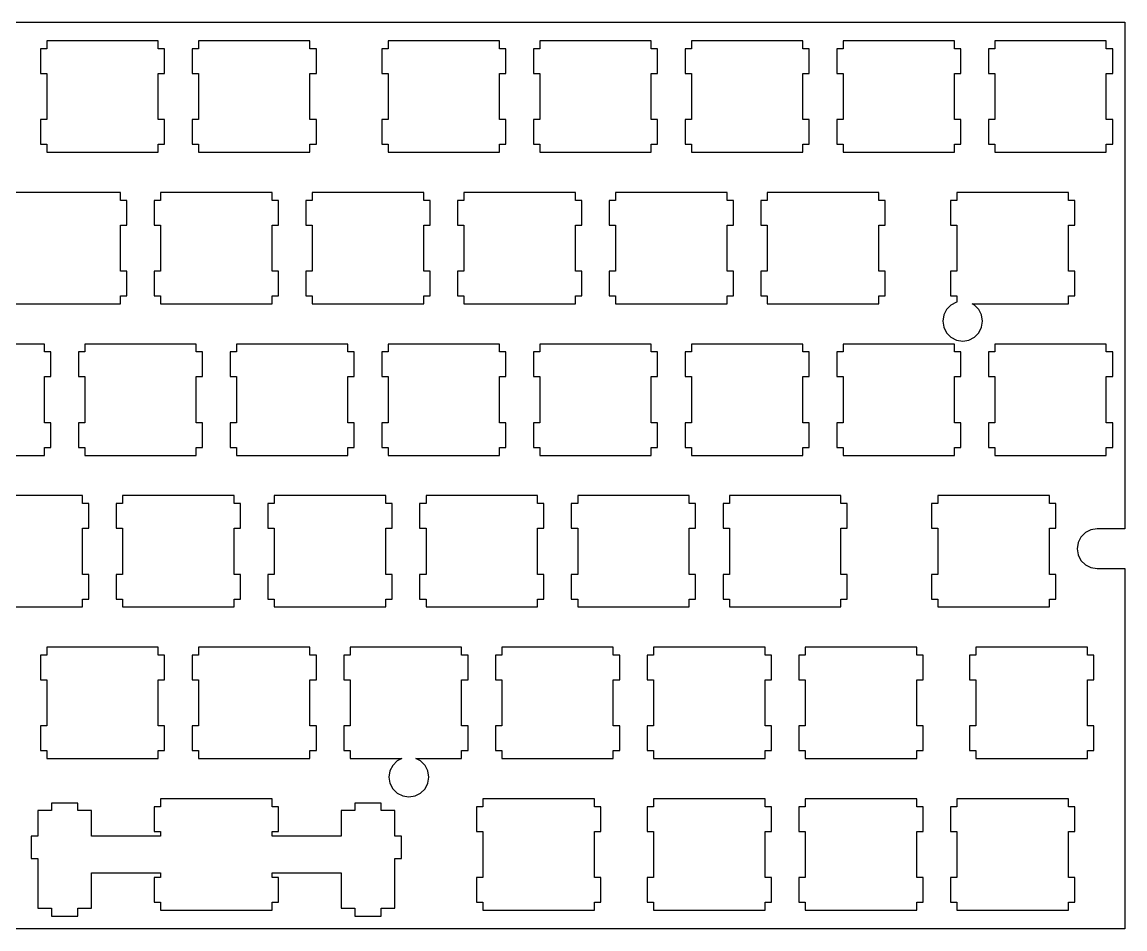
# Model space of a CAD drawing. Extents: x 0 to 276, y 0 to 114.
# Drawn here: x 137.4 to 275.9, y 0.1 to 114.1 of the extents above; entities that cross this region are included whole.
import ezdxf

# ---------------------------------------------------------------- set-up
doc = ezdxf.new("R2010")
doc.units = 0
doc.layers.get('0').update_dxf_attribs({"linetype": 'CONTINUOUS'})

msp = doc.modelspace()

# ---------------------------------------------------------------- linework, layer by layer
at = {"color": 0}
for p, q in [((0.09508, 114.056), (275.945, 114.056)), ((275.945, 114.056), (275.945, 50.3671)), ((140.545, 111.694), (140.545, 110.694)), ((154.544, 111.694), (140.545, 111.694)), ((154.544, 110.694), (154.544, 111.694)), ((159.595, 111.694), (159.595, 110.694)), ((173.596, 111.694), (159.595, 111.694)), ((173.596, 110.694), (173.596, 111.694)), ((183.407, 111.694), (183.407, 110.694)), ((197.407, 111.694), (183.407, 111.694)), ((197.407, 110.694), (197.407, 111.694)), ((202.456, 111.694), (202.456, 110.694)), ((216.457, 111.694), (202.456, 111.694)), ((216.457, 110.694), (216.457, 111.694)), ((221.507, 111.694), (221.507, 110.694)), ((235.507, 111.694), (221.507, 111.694)), ((235.507, 110.694), (235.507, 111.694)), ((240.556, 111.694), (240.556, 110.694)), ((254.557, 111.694), (240.556, 111.694)), ((254.557, 110.694), (254.557, 111.694)), ((259.606, 111.694), (259.606, 110.694)), ((273.607, 111.694), (259.606, 111.694)), ((273.607, 110.694), (273.607, 111.694)), ((140.545, 110.694), (139.746, 110.694)), ((139.746, 110.694), (139.746, 107.594)), ((155.345, 110.694), (154.544, 110.694)), ((155.345, 107.594), (155.345, 110.694)), ((159.595, 110.694), (158.794, 110.694)), ((158.794, 110.694), (158.794, 107.594)), ((174.395, 110.694), (173.596, 110.694)), ((174.395, 107.594), (174.395, 110.694)), ((183.407, 110.694), (182.607, 110.694)), ((182.607, 110.694), (182.607, 107.594)), ((198.206, 110.694), (197.407, 110.694)), ((198.206, 107.594), (198.206, 110.694)), ((202.456, 110.694), (201.657, 110.694)), ((201.657, 110.694), (201.657, 107.594)), ((217.257, 110.694), (216.457, 110.694)), ((217.257, 107.594), (217.257, 110.694)), ((221.507, 110.694), (220.707, 110.694)), ((220.707, 110.694), (220.707, 107.594)), ((236.306, 110.694), (235.507, 110.694)), ((236.306, 107.594), (236.306, 110.694)), ((240.556, 110.694), (239.757, 110.694)), ((239.757, 110.694), (239.757, 107.594)), ((255.356, 110.694), (254.557, 110.694)), ((255.356, 107.594), (255.356, 110.694)), ((259.606, 110.694), (258.807, 110.694)), ((258.807, 110.694), (258.807, 107.594)), ((274.406, 110.694), (273.607, 110.694)), ((274.406, 107.594), (274.406, 110.694)), ((139.746, 107.594), (140.545, 107.594)), ((140.545, 107.594), (140.545, 101.794)), ((154.544, 101.794), (154.544, 107.594)), ((154.544, 107.594), (155.345, 107.594)), ((158.794, 107.594), (159.595, 107.594)), ((159.595, 107.594), (159.595, 101.794)), ((173.596, 101.794), (173.596, 107.594)), ((173.596, 107.594), (174.395, 107.594)), ((182.607, 107.594), (183.407, 107.594)), ((183.407, 107.594), (183.407, 101.794)), ((197.407, 101.794), (197.407, 107.594)), ((197.407, 107.594), (198.206, 107.594)), ((201.657, 107.594), (202.456, 107.594)), ((202.456, 107.594), (202.456, 101.794)), ((216.457, 101.794), (216.457, 107.594)), ((216.457, 107.594), (217.257, 107.594)), ((220.707, 107.594), (221.507, 107.594)), ((221.507, 107.594), (221.507, 101.794)), ((235.507, 101.794), (235.507, 107.594)), ((235.507, 107.594), (236.306, 107.594)), ((239.757, 107.594), (240.556, 107.594)), ((240.556, 107.594), (240.556, 101.794)), ((254.557, 101.794), (254.557, 107.594)), ((254.557, 107.594), (255.356, 107.594)), ((258.807, 107.594), (259.606, 107.594)), ((259.606, 107.594), (259.606, 101.794)), ((273.607, 101.794), (273.607, 107.594)), ((273.607, 107.594), (274.406, 107.594)), ((140.545, 101.794), (139.746, 101.794)), ((139.746, 101.794), (139.746, 98.6938)), ((155.345, 101.794), (154.544, 101.794)), ((155.345, 98.6938), (155.345, 101.794)), ((159.595, 101.794), (158.794, 101.794)), ((158.794, 101.794), (158.794, 98.6938)), ((174.395, 101.794), (173.596, 101.794)), ((174.395, 98.6938), (174.395, 101.794)), ((183.407, 101.794), (182.607, 101.794)), ((182.607, 101.794), (182.607, 98.6938)), ((198.206, 101.794), (197.407, 101.794)), ((198.206, 98.6938), (198.206, 101.794)), ((202.456, 101.794), (201.657, 101.794)), ((201.657, 101.794), (201.657, 98.6938)), ((217.257, 101.794), (216.457, 101.794)), ((217.257, 98.6938), (217.257, 101.794)), ((221.507, 101.794), (220.707, 101.794)), ((220.707, 101.794), (220.707, 98.6938)), ((236.306, 101.794), (235.507, 101.794)), ((236.306, 98.6938), (236.306, 101.794)), ((240.556, 101.794), (239.757, 101.794)), ((239.757, 101.794), (239.757, 98.6938)), ((255.356, 101.794), (254.557, 101.794)), ((255.356, 98.6938), (255.356, 101.794)), ((259.606, 101.794), (258.807, 101.794)), ((258.807, 101.794), (258.807, 98.6938)), ((274.406, 101.794), (273.607, 101.794)), ((274.406, 98.6938), (274.406, 101.794)), ((139.746, 98.6938), (140.545, 98.6938)), ((140.545, 98.6938), (140.545, 97.6947)), ((154.544, 97.6947), (154.544, 98.6938)), ((154.544, 98.6938), (155.345, 98.6938)), ((158.794, 98.6938), (159.595, 98.6938)), ((159.595, 98.6938), (159.595, 97.6947)), ((173.596, 97.6947), (173.596, 98.6938)), ((173.596, 98.6938), (174.395, 98.6938)), ((182.607, 98.6938), (183.407, 98.6938)), ((183.407, 98.6938), (183.407, 97.6947)), ((197.407, 97.6947), (197.407, 98.6938)), ((197.407, 98.6938), (198.206, 98.6938)), ((201.657, 98.6938), (202.456, 98.6938)), ((202.456, 98.6938), (202.456, 97.6947)), ((216.457, 97.6947), (216.457, 98.6938)), ((216.457, 98.6938), (217.257, 98.6938)), ((220.707, 98.6938), (221.507, 98.6938)), ((221.507, 98.6938), (221.507, 97.6947)), ((235.507, 97.6947), (235.507, 98.6938)), ((235.507, 98.6938), (236.306, 98.6938)), ((239.757, 98.6938), (240.556, 98.6938)), ((240.556, 98.6938), (240.556, 97.6947)), ((254.557, 97.6947), (254.557, 98.6938)), ((254.557, 98.6938), (255.356, 98.6938)), ((258.807, 98.6938), (259.606, 98.6938)), ((259.606, 98.6938), (259.606, 97.6947)), ((273.607, 97.6947), (273.607, 98.6938)), ((273.607, 98.6938), (274.406, 98.6938)), ((140.545, 97.6947), (154.544, 97.6947)), ((159.595, 97.6947), (173.596, 97.6947)), ((183.407, 97.6947), (197.407, 97.6947)), ((202.456, 97.6947), (216.457, 97.6947)), ((221.507, 97.6947), (235.507, 97.6947)), ((240.556, 97.6947), (254.557, 97.6947)), ((259.606, 97.6947), (273.607, 97.6947)), ((149.782, 92.644), (135.782, 92.644)), ((149.782, 91.6436), (149.782, 92.644)), ((150.581, 91.6436), (149.782, 91.6436)), ((150.581, 88.5444), (150.581, 91.6436)), ((154.831, 91.6436), (154.032, 91.6436)), ((154.032, 91.6436), (154.032, 88.5444)), ((154.831, 92.644), (154.831, 91.6436)), ((168.832, 92.644), (154.831, 92.644)), ((168.832, 91.6436), (168.832, 92.644)), ((169.632, 91.6436), (168.832, 91.6436)), ((169.632, 88.5444), (169.632, 91.6436)), ((173.882, 91.6436), (173.082, 91.6436)), ((173.082, 91.6436), (173.082, 88.5444)), ((173.882, 92.644), (173.882, 91.6436)), ((187.882, 92.644), (173.882, 92.644)), ((187.882, 91.6436), (187.882, 92.644)), ((188.681, 91.6436), (187.882, 91.6436)), ((188.681, 88.5444), (188.681, 91.6436)), ((192.931, 91.6436), (192.132, 91.6436)), ((192.132, 91.6436), (192.132, 88.5444)), ((192.931, 92.644), (192.931, 91.6436)), ((206.932, 92.644), (192.931, 92.644)), ((206.932, 91.6436), (206.932, 92.644)), ((207.732, 91.6436), (206.932, 91.6436)), ((207.732, 88.5444), (207.732, 91.6436)), ((211.982, 91.6436), (211.182, 91.6436)), ((211.182, 91.6436), (211.182, 88.5444)), ((211.982, 92.644), (211.982, 91.6436)), ((225.982, 92.644), (211.982, 92.644)), ((225.982, 91.6436), (225.982, 92.644)), ((226.782, 91.6436), (225.982, 91.6436)), ((226.782, 88.5444), (226.782, 91.6436)), ((231.032, 91.6436), (230.232, 91.6436)), ((230.232, 91.6436), (230.232, 88.5444)), ((231.032, 92.644), (231.032, 91.6436)), ((245.032, 92.644), (231.032, 92.644)), ((245.032, 91.6436), (245.032, 92.644)), ((245.831, 91.6436), (245.032, 91.6436)), ((245.831, 88.5444), (245.831, 91.6436)), ((254.845, 91.6436), (254.044, 91.6436)), ((254.044, 91.6436), (254.044, 88.5444)), ((254.845, 92.644), (254.845, 91.6436)), ((268.844, 92.644), (254.845, 92.644)), ((268.844, 91.6436), (268.844, 92.644)), ((269.645, 91.6436), (268.844, 91.6436)), ((269.645, 88.5444), (269.645, 91.6436)), ((149.782, 82.7444), (149.782, 88.5444)), ((149.782, 88.5444), (150.581, 88.5444)), ((154.032, 88.5444), (154.831, 88.5444)), ((154.831, 88.5444), (154.831, 82.7444)), ((168.832, 82.7444), (168.832, 88.5444)), ((168.832, 88.5444), (169.632, 88.5444)), ((173.082, 88.5444), (173.882, 88.5444)), ((173.882, 88.5444), (173.882, 82.7444)), ((187.882, 82.7444), (187.882, 88.5444)), ((187.882, 88.5444), (188.681, 88.5444)), ((192.132, 88.5444), (192.931, 88.5444)), ((192.931, 88.5444), (192.931, 82.7444)), ((206.932, 82.7444), (206.932, 88.5444)), ((206.932, 88.5444), (207.732, 88.5444)), ((211.182, 88.5444), (211.982, 88.5444)), ((211.982, 88.5444), (211.982, 82.7444)), ((225.982, 82.7444), (225.982, 88.5444)), ((225.982, 88.5444), (226.782, 88.5444)), ((230.232, 88.5444), (231.032, 88.5444)), ((231.032, 88.5444), (231.032, 82.7444)), ((245.032, 82.7444), (245.032, 88.5444)), ((245.032, 88.5444), (245.831, 88.5444)), ((254.044, 88.5444), (254.845, 88.5444)), ((254.845, 88.5444), (254.845, 82.7444)), ((268.844, 82.7444), (268.844, 88.5444)), ((268.844, 88.5444), (269.645, 88.5444)), ((150.581, 82.7444), (149.782, 82.7444)), ((150.581, 79.6438), (150.581, 82.7444)), ((154.831, 82.7444), (154.032, 82.7444)), ((154.032, 82.7444), (154.032, 79.6438)), ((169.632, 82.7444), (168.832, 82.7444)), ((169.632, 79.6438), (169.632, 82.7444)), ((173.882, 82.7444), (173.082, 82.7444)), ((173.082, 82.7444), (173.082, 79.6438)), ((188.681, 82.7444), (187.882, 82.7444)), ((188.681, 79.6438), (188.681, 82.7444)), ((192.931, 82.7444), (192.132, 82.7444)), ((192.132, 82.7444), (192.132, 79.6438)), ((207.732, 82.7444), (206.932, 82.7444)), ((207.732, 79.6438), (207.732, 82.7444)), ((211.982, 82.7444), (211.182, 82.7444)), ((211.182, 82.7444), (211.182, 79.6438)), ((226.782, 82.7444), (225.982, 82.7444)), ((226.782, 79.6438), (226.782, 82.7444)), ((231.032, 82.7444), (230.232, 82.7444)), ((230.232, 82.7444), (230.232, 79.6438)), ((245.831, 82.7444), (245.032, 82.7444)), ((245.831, 79.6438), (245.831, 82.7444)), ((254.845, 82.7444), (254.044, 82.7444)), ((254.044, 82.7444), (254.044, 79.6438)), ((269.645, 82.7444), (268.844, 82.7444)), ((269.645, 79.6438), (269.645, 82.7444)), ((149.782, 78.6447), (149.782, 79.6438)), ((149.782, 79.6438), (150.581, 79.6438)), ((154.032, 79.6438), (154.831, 79.6438)), ((154.831, 79.6438), (154.831, 78.6447)), ((168.832, 78.6447), (168.832, 79.6438)), ((168.832, 79.6438), (169.632, 79.6438)), ((173.082, 79.6438), (173.882, 79.6438)), ((173.882, 79.6438), (173.882, 78.6447)), ((187.882, 78.6447), (187.882, 79.6438)), ((187.882, 79.6438), (188.681, 79.6438)), ((192.132, 79.6438), (192.931, 79.6438)), ((192.931, 79.6438), (192.931, 78.6447)), ((206.932, 78.6447), (206.932, 79.6438)), ((206.932, 79.6438), (207.732, 79.6438)), ((211.182, 79.6438), (211.982, 79.6438)), ((211.982, 79.6438), (211.982, 78.6447)), ((225.982, 78.6447), (225.982, 79.6438)), ((225.982, 79.6438), (226.782, 79.6438)), ((230.232, 79.6438), (231.032, 79.6438)), ((231.032, 79.6438), (231.032, 78.6447)), ((245.032, 78.6447), (245.032, 79.6438)), ((245.032, 79.6438), (245.831, 79.6438)), ((254.044, 79.6438), (254.845, 79.6438)), ((254.845, 79.6438), (254.845, 78.8539)), ((268.844, 78.6447), (268.844, 79.6438)), ((268.844, 79.6438), (269.645, 79.6438)), ((135.782, 78.6447), (149.782, 78.6447)), ((154.831, 78.6447), (168.832, 78.6447)), ((173.882, 78.6447), (187.882, 78.6447)), ((192.931, 78.6447), (206.932, 78.6447)), ((211.982, 78.6447), (225.982, 78.6447)), ((231.032, 78.6447), (245.032, 78.6447)), ((253.547, 77.9378), (253.19, 77.2418)), ((254.099, 78.4916), (253.547, 77.9378)), ((254.797, 78.8458), (254.099, 78.4916)), ((254.845, 78.8539), (254.797, 78.8458)), ((257.038, 78.4916), (256.738, 78.6447)), ((256.738, 78.6447), (268.844, 78.6447)), ((257.593, 77.9378), (257.038, 78.4916)), ((257.947, 77.2418), (257.593, 77.9378)), ((253.19, 77.2418), (253.07, 76.4674)), ((253.07, 76.4674), (253.19, 75.6955)), ((258.069, 76.4674), (257.947, 77.2418)), ((257.947, 75.6955), (258.069, 76.4674)), ((253.19, 75.6955), (253.547, 74.9984)), ((253.547, 74.9984), (254.099, 74.4456)), ((257.038, 74.4456), (257.593, 74.9984)), ((257.593, 74.9984), (257.947, 75.6955)), ((140.257, 73.5926), (126.257, 73.5926)), ((140.257, 72.5936), (140.257, 73.5926)), ((145.306, 73.5926), (145.306, 72.5936)), ((159.307, 73.5926), (145.306, 73.5926)), ((159.307, 72.5936), (159.307, 73.5926)), ((164.357, 73.5926), (164.357, 72.5936)), ((178.357, 73.5926), (164.357, 73.5926)), ((178.357, 72.5936), (178.357, 73.5926)), ((183.407, 73.5926), (183.407, 72.5936)), ((197.407, 73.5926), (183.407, 73.5926)), ((197.407, 72.5936), (197.407, 73.5926)), ((202.456, 73.5926), (202.456, 72.5936)), ((216.457, 73.5926), (202.456, 73.5926)), ((216.457, 72.5936), (216.457, 73.5926)), ((221.507, 73.5926), (221.507, 72.5936)), ((235.507, 73.5926), (221.507, 73.5926)), ((235.507, 72.5936), (235.507, 73.5926)), ((240.556, 73.5926), (240.556, 72.5936)), ((254.557, 73.5926), (240.556, 73.5926)), ((254.099, 74.4456), (254.797, 74.0904)), ((254.557, 72.5936), (254.557, 73.5926)), ((254.797, 74.0904), (255.57, 73.9676)), ((255.57, 73.9676), (256.343, 74.0904)), ((256.343, 74.0904), (257.038, 74.4456)), ((259.606, 73.5926), (259.606, 72.5936)), ((273.607, 73.5926), (259.606, 73.5926)), ((273.607, 72.5936), (273.607, 73.5926)), ((141.056, 72.5936), (140.257, 72.5936)), ((141.056, 69.4944), (141.056, 72.5936)), ((145.306, 72.5936), (144.507, 72.5936)), ((144.507, 72.5936), (144.507, 69.4944)), ((160.107, 72.5936), (159.307, 72.5936)), ((160.107, 69.4944), (160.107, 72.5936)), ((164.357, 72.5936), (163.557, 72.5936)), ((163.557, 72.5936), (163.557, 69.4944)), ((179.157, 72.5936), (178.357, 72.5936)), ((179.157, 69.4944), (179.157, 72.5936)), ((183.407, 72.5936), (182.607, 72.5936)), ((182.607, 72.5936), (182.607, 69.4944)), ((198.206, 72.5936), (197.407, 72.5936)), ((198.206, 69.4944), (198.206, 72.5936)), ((202.456, 72.5936), (201.657, 72.5936)), ((201.657, 72.5936), (201.657, 69.4944)), ((217.257, 72.5936), (216.457, 72.5936)), ((217.257, 69.4944), (217.257, 72.5936)), ((221.507, 72.5936), (220.707, 72.5936)), ((220.707, 72.5936), (220.707, 69.4944)), ((236.306, 72.5936), (235.507, 72.5936)), ((236.306, 69.4944), (236.306, 72.5936)), ((240.556, 72.5936), (239.757, 72.5936)), ((239.757, 72.5936), (239.757, 69.4944)), ((255.356, 72.5936), (254.557, 72.5936)), ((255.356, 69.4944), (255.356, 72.5936)), ((259.606, 72.5936), (258.807, 72.5936)), ((258.807, 72.5936), (258.807, 69.4944)), ((274.406, 72.5936), (273.607, 72.5936)), ((274.406, 69.4944), (274.406, 72.5936)), ((140.257, 63.693), (140.257, 69.4944)), ((140.257, 69.4944), (141.056, 69.4944)), ((144.507, 69.4944), (145.306, 69.4944)), ((145.306, 69.4944), (145.306, 63.693)), ((159.307, 63.693), (159.307, 69.4944)), ((159.307, 69.4944), (160.107, 69.4944)), ((163.557, 69.4944), (164.357, 69.4944)), ((164.357, 69.4944), (164.357, 63.693)), ((178.357, 63.693), (178.357, 69.4944)), ((178.357, 69.4944), (179.157, 69.4944)), ((182.607, 69.4944), (183.407, 69.4944)), ((183.407, 69.4944), (183.407, 63.693)), ((197.407, 63.693), (197.407, 69.4944)), ((197.407, 69.4944), (198.206, 69.4944)), ((201.657, 69.4944), (202.456, 69.4944)), ((202.456, 69.4944), (202.456, 63.693)), ((216.457, 63.693), (216.457, 69.4944)), ((216.457, 69.4944), (217.257, 69.4944)), ((220.707, 69.4944), (221.507, 69.4944)), ((221.507, 69.4944), (221.507, 63.693)), ((235.507, 63.693), (235.507, 69.4944)), ((235.507, 69.4944), (236.306, 69.4944)), ((239.757, 69.4944), (240.556, 69.4944)), ((240.556, 69.4944), (240.556, 63.693)), ((254.557, 63.693), (254.557, 69.4944)), ((254.557, 69.4944), (255.356, 69.4944)), ((258.807, 69.4944), (259.606, 69.4944)), ((259.606, 69.4944), (259.606, 63.693)), ((273.607, 63.693), (273.607, 69.4944)), ((273.607, 69.4944), (274.406, 69.4944)), ((141.056, 63.693), (140.257, 63.693)), ((141.056, 60.5938), (141.056, 63.693)), ((145.306, 63.693), (144.507, 63.693)), ((144.507, 63.693), (144.507, 60.5938)), ((160.107, 63.693), (159.307, 63.693)), ((160.107, 60.5938), (160.107, 63.693)), ((164.357, 63.693), (163.557, 63.693)), ((163.557, 63.693), (163.557, 60.5938)), ((179.157, 63.693), (178.357, 63.693)), ((179.157, 60.5938), (179.157, 63.693)), ((183.407, 63.693), (182.607, 63.693)), ((182.607, 63.693), (182.607, 60.5938)), ((198.206, 63.693), (197.407, 63.693)), ((198.206, 60.5938), (198.206, 63.693)), ((202.456, 63.693), (201.657, 63.693)), ((201.657, 63.693), (201.657, 60.5938)), ((217.257, 63.693), (216.457, 63.693)), ((217.257, 60.5938), (217.257, 63.693)), ((221.507, 63.693), (220.707, 63.693)), ((220.707, 63.693), (220.707, 60.5938)), ((236.306, 63.693), (235.507, 63.693)), ((236.306, 60.5938), (236.306, 63.693)), ((240.556, 63.693), (239.757, 63.693)), ((239.757, 63.693), (239.757, 60.5938)), ((255.356, 63.693), (254.557, 63.693)), ((255.356, 60.5938), (255.356, 63.693)), ((259.606, 63.693), (258.807, 63.693)), ((258.807, 63.693), (258.807, 60.5938)), ((274.406, 63.693), (273.607, 63.693)), ((274.406, 60.5938), (274.406, 63.693)), ((126.257, 59.5933), (140.257, 59.5933)), ((140.257, 59.5933), (140.257, 60.5938)), ((140.257, 60.5938), (141.056, 60.5938)), ((144.507, 60.5938), (145.306, 60.5938)), ((145.306, 60.5938), (145.306, 59.5933)), ((145.306, 59.5933), (159.307, 59.5933)), ((159.307, 59.5933), (159.307, 60.5938)), ((159.307, 60.5938), (160.107, 60.5938)), ((163.557, 60.5938), (164.357, 60.5938)), ((164.357, 60.5938), (164.357, 59.5933)), ((164.357, 59.5933), (178.357, 59.5933)), ((178.357, 59.5933), (178.357, 60.5938)), ((178.357, 60.5938), (179.157, 60.5938)), ((182.607, 60.5938), (183.407, 60.5938)), ((183.407, 60.5938), (183.407, 59.5933)), ((183.407, 59.5933), (197.407, 59.5933)), ((197.407, 59.5933), (197.407, 60.5938)), ((197.407, 60.5938), (198.206, 60.5938)), ((201.657, 60.5938), (202.456, 60.5938)), ((202.456, 60.5938), (202.456, 59.5933)), ((202.456, 59.5933), (216.457, 59.5933)), ((216.457, 59.5933), (216.457, 60.5938)), ((216.457, 60.5938), (217.257, 60.5938)), ((220.707, 60.5938), (221.507, 60.5938)), ((221.507, 60.5938), (221.507, 59.5933)), ((221.507, 59.5933), (235.507, 59.5933)), ((235.507, 59.5933), (235.507, 60.5938)), ((235.507, 60.5938), (236.306, 60.5938)), ((239.757, 60.5938), (240.556, 60.5938)), ((240.556, 60.5938), (240.556, 59.5933)), ((240.556, 59.5933), (254.557, 59.5933)), ((254.557, 59.5933), (254.557, 60.5938)), ((254.557, 60.5938), (255.356, 60.5938)), ((258.807, 60.5938), (259.606, 60.5938)), ((259.606, 60.5938), (259.606, 59.5933)), ((259.606, 59.5933), (273.607, 59.5933)), ((273.607, 59.5933), (273.607, 60.5938)), ((273.607, 60.5938), (274.406, 60.5938)), ((145.019, 54.544), (131.02, 54.544)), ((145.019, 53.5436), (145.019, 54.544)), ((150.07, 54.544), (150.07, 53.5436)), ((164.069, 54.544), (150.07, 54.544)), ((164.069, 53.5436), (164.069, 54.544)), ((169.12, 54.544), (169.12, 53.5436)), ((183.121, 54.544), (169.12, 54.544)), ((183.121, 53.5436), (183.121, 54.544)), ((188.17, 54.544), (188.17, 53.5436)), ((202.169, 54.544), (188.17, 54.544)), ((202.169, 53.5436), (202.169, 54.544)), ((207.22, 54.544), (207.22, 53.5436)), ((221.221, 54.544), (207.22, 54.544)), ((221.221, 53.5436), (221.221, 54.544)), ((226.27, 54.544), (226.27, 53.5436)), ((240.271, 54.544), (226.27, 54.544)), ((240.271, 53.5436), (240.271, 54.544)), ((252.462, 54.544), (252.462, 53.5436)), ((266.462, 54.544), (252.462, 54.544)), ((266.462, 53.5436), (266.462, 54.544)), ((145.82, 53.5436), (145.019, 53.5436)), ((145.82, 50.4444), (145.82, 53.5436)), ((150.07, 53.5436), (149.269, 53.5436)), ((149.269, 53.5436), (149.269, 50.4444)), ((164.87, 53.5436), (164.069, 53.5436)), ((164.87, 50.4444), (164.87, 53.5436)), ((169.12, 53.5436), (168.319, 53.5436)), ((168.319, 53.5436), (168.319, 50.4444)), ((183.92, 53.5436), (183.121, 53.5436)), ((183.92, 50.4444), (183.92, 53.5436)), ((188.17, 53.5436), (187.371, 53.5436)), ((187.371, 53.5436), (187.371, 50.4444)), ((202.97, 53.5436), (202.169, 53.5436)), ((202.97, 50.4444), (202.97, 53.5436)), ((207.22, 53.5436), (206.419, 53.5436)), ((206.419, 53.5436), (206.419, 50.4444)), ((222.02, 53.5436), (221.221, 53.5436)), ((222.02, 50.4444), (222.02, 53.5436)), ((226.27, 53.5436), (225.471, 53.5436)), ((225.471, 53.5436), (225.471, 50.4444)), ((241.07, 53.5436), (240.271, 53.5436)), ((241.07, 50.4444), (241.07, 53.5436)), ((252.462, 53.5436), (251.661, 53.5436)), ((251.661, 53.5436), (251.661, 50.4444)), ((267.262, 53.5436), (266.462, 53.5436)), ((267.262, 50.4444), (267.262, 53.5436)), ((145.019, 44.643), (145.019, 50.4444)), ((145.019, 50.4444), (145.82, 50.4444)), ((149.269, 50.4444), (150.07, 50.4444)), ((150.07, 50.4444), (150.07, 44.643)), ((164.069, 44.643), (164.069, 50.4444)), ((164.069, 50.4444), (164.87, 50.4444)), ((168.319, 50.4444), (169.12, 50.4444)), ((169.12, 50.4444), (169.12, 44.643)), ((183.121, 44.643), (183.121, 50.4444)), ((183.121, 50.4444), (183.92, 50.4444)), ((187.371, 50.4444), (188.17, 50.4444)), ((188.17, 50.4444), (188.17, 44.643)), ((202.169, 44.643), (202.169, 50.4444)), ((202.169, 50.4444), (202.97, 50.4444)), ((206.419, 50.4444), (207.22, 50.4444)), ((207.22, 50.4444), (207.22, 44.643)), ((221.221, 44.643), (221.221, 50.4444)), ((221.221, 50.4444), (222.02, 50.4444)), ((225.471, 50.4444), (226.27, 50.4444)), ((226.27, 50.4444), (226.27, 44.643)), ((240.271, 44.643), (240.271, 50.4444)), ((240.271, 50.4444), (241.07, 50.4444)), ((251.661, 50.4444), (252.462, 50.4444)), ((252.462, 50.4444), (252.462, 44.643)), ((266.462, 44.643), (266.462, 50.4444)), ((266.462, 50.4444), (267.262, 50.4444)), ((270.975, 49.8905), (270.422, 49.3367)), ((271.671, 50.2447), (270.975, 49.8905)), ((272.444, 50.3686), (271.671, 50.2447)), ((275.945, 50.3671), (272.444, 50.3686)), ((270.068, 48.6406), (269.945, 47.8688)), ((270.422, 49.3367), (270.068, 48.6406)), ((269.945, 47.8688), (270.068, 47.0958)), ((270.068, 47.0958), (270.422, 46.3984)), ((270.422, 46.3984), (270.975, 45.8459)), ((270.975, 45.8459), (271.671, 45.4918)), ((145.82, 44.643), (145.019, 44.643)), ((145.82, 41.5438), (145.82, 44.643)), ((150.07, 44.643), (149.269, 44.643)), ((149.269, 44.643), (149.269, 41.5438)), ((164.87, 44.643), (164.069, 44.643)), ((164.87, 41.5438), (164.87, 44.643)), ((169.12, 44.643), (168.319, 44.643)), ((168.319, 44.643), (168.319, 41.5438)), ((183.92, 44.643), (183.121, 44.643)), ((183.92, 41.5438), (183.92, 44.643)), ((188.17, 44.643), (187.371, 44.643)), ((187.371, 44.643), (187.371, 41.5438)), ((202.97, 44.643), (202.169, 44.643)), ((202.97, 41.5438), (202.97, 44.643)), ((207.22, 44.643), (206.419, 44.643)), ((206.419, 44.643), (206.419, 41.5438)), ((222.02, 44.643), (221.221, 44.643)), ((222.02, 41.5438), (222.02, 44.643)), ((226.27, 44.643), (225.471, 44.643)), ((225.471, 44.643), (225.471, 41.5438)), ((241.07, 44.643), (240.271, 44.643)), ((241.07, 41.5438), (241.07, 44.643)), ((252.462, 44.643), (251.661, 44.643)), ((251.661, 44.643), (251.661, 41.5438)), ((267.262, 44.643), (266.462, 44.643)), ((267.262, 41.5438), (267.262, 44.643)), ((271.671, 45.4918), (272.444, 45.3679)), ((272.444, 45.3679), (275.945, 45.3679)), ((275.945, 45.3679), (275.945, 0.07993)), ((131.02, 40.5448), (145.019, 40.5448)), ((145.019, 40.5448), (145.019, 41.5438)), ((145.019, 41.5438), (145.82, 41.5438)), ((149.269, 41.5438), (150.07, 41.5438)), ((150.07, 41.5438), (150.07, 40.5448)), ((150.07, 40.5448), (164.069, 40.5448)), ((164.069, 40.5448), (164.069, 41.5438)), ((164.069, 41.5438), (164.87, 41.5438)), ((168.319, 41.5438), (169.12, 41.5438)), ((169.12, 41.5438), (169.12, 40.5448)), ((169.12, 40.5448), (183.121, 40.5448)), ((183.121, 40.5448), (183.121, 41.5438)), ((183.121, 41.5438), (183.92, 41.5438)), ((187.371, 41.5438), (188.17, 41.5438)), ((188.17, 41.5438), (188.17, 40.5448)), ((188.17, 40.5448), (202.169, 40.5448)), ((202.169, 40.5448), (202.169, 41.5438)), ((202.169, 41.5438), (202.97, 41.5438)), ((206.419, 41.5438), (207.22, 41.5438)), ((207.22, 41.5438), (207.22, 40.5448)), ((207.22, 40.5448), (221.221, 40.5448)), ((221.221, 40.5448), (221.221, 41.5438)), ((221.221, 41.5438), (222.02, 41.5438)), ((225.471, 41.5438), (226.27, 41.5438)), ((226.27, 41.5438), (226.27, 40.5448)), ((226.27, 40.5448), (240.271, 40.5448)), ((240.271, 40.5448), (240.271, 41.5438)), ((240.271, 41.5438), (241.07, 41.5438)), ((251.661, 41.5438), (252.462, 41.5438)), ((252.462, 41.5438), (252.462, 40.5448)), ((252.462, 40.5448), (266.462, 40.5448)), ((266.462, 40.5448), (266.462, 41.5438)), ((266.462, 41.5438), (267.262, 41.5438)), ((140.545, 35.494), (140.545, 34.4937)), ((154.544, 35.494), (140.545, 35.494)), ((154.544, 34.4937), (154.544, 35.494)), ((159.595, 35.494), (159.595, 34.4937)), ((173.596, 35.494), (159.595, 35.494)), ((173.596, 34.4937), (173.596, 35.494)), ((178.645, 35.494), (178.645, 34.4937)), ((192.646, 35.494), (178.645, 35.494)), ((192.646, 34.4937), (192.646, 35.494)), ((197.695, 35.494), (197.695, 34.4937)), ((211.694, 35.494), (197.695, 35.494)), ((211.694, 34.4937), (211.694, 35.494)), ((216.745, 35.494), (216.745, 34.4937)), ((230.746, 35.494), (216.745, 35.494)), ((230.746, 34.4937), (230.746, 35.494)), ((235.795, 35.494), (235.795, 34.4937)), ((249.794, 35.494), (235.795, 35.494)), ((249.794, 34.4937), (249.794, 35.494)), ((257.225, 35.494), (257.225, 34.4937)), ((271.225, 35.494), (257.225, 35.494)), ((271.225, 34.4937), (271.225, 35.494)), ((140.545, 34.4937), (139.746, 34.4937)), ((139.746, 34.4937), (139.746, 31.3931)), ((155.345, 34.4937), (154.544, 34.4937)), ((155.345, 31.3931), (155.345, 34.4937)), ((159.595, 34.4937), (158.794, 34.4937)), ((158.794, 34.4937), (158.794, 31.3931)), ((174.395, 34.4937), (173.596, 34.4937)), ((174.395, 31.3931), (174.395, 34.4937)), ((178.645, 34.4937), (177.846, 34.4937)), ((177.846, 34.4937), (177.846, 31.3931)), ((193.445, 34.4937), (192.646, 34.4937)), ((193.445, 31.3931), (193.445, 34.4937)), ((197.695, 34.4937), (196.896, 34.4937)), ((196.896, 34.4937), (196.896, 31.3931)), ((212.495, 34.4937), (211.694, 34.4937)), ((212.495, 31.3931), (212.495, 34.4937)), ((216.745, 34.4937), (215.944, 34.4937)), ((215.944, 34.4937), (215.944, 31.3931)), ((231.545, 34.4937), (230.746, 34.4937)), ((231.545, 31.3931), (231.545, 34.4937)), ((235.795, 34.4937), (234.996, 34.4937)), ((234.996, 34.4937), (234.996, 31.3931)), ((250.595, 34.4937), (249.794, 34.4937)), ((250.595, 31.3931), (250.595, 34.4937)), ((257.225, 34.4937), (256.425, 34.4937)), ((256.425, 34.4937), (256.425, 31.3931)), ((272.025, 34.4937), (271.225, 34.4937)), ((272.025, 31.3931), (272.025, 34.4937)), ((139.746, 31.3931), (140.545, 31.3931)), ((140.545, 31.3931), (140.545, 25.5929)), ((154.544, 25.5929), (154.544, 31.3931)), ((154.544, 31.3931), (155.345, 31.3931)), ((158.794, 31.3931), (159.595, 31.3931)), ((159.595, 31.3931), (159.595, 25.5929)), ((173.596, 25.5929), (173.596, 31.3931)), ((173.596, 31.3931), (174.395, 31.3931)), ((177.846, 31.3931), (178.645, 31.3931)), ((178.645, 31.3931), (178.645, 25.5929)), ((192.646, 25.5929), (192.646, 31.3931)), ((192.646, 31.3931), (193.445, 31.3931)), ((196.896, 31.3931), (197.695, 31.3931)), ((197.695, 31.3931), (197.695, 25.5929)), ((211.694, 25.5929), (211.694, 31.3931)), ((211.694, 31.3931), (212.495, 31.3931)), ((215.944, 31.3931), (216.745, 31.3931)), ((216.745, 31.3931), (216.745, 25.5929)), ((230.746, 25.5929), (230.746, 31.3931)), ((230.746, 31.3931), (231.545, 31.3931)), ((234.996, 31.3931), (235.795, 31.3931)), ((235.795, 31.3931), (235.795, 25.5929)), ((249.794, 25.5929), (249.794, 31.3931)), ((249.794, 31.3931), (250.595, 31.3931)), ((256.425, 31.3931), (257.225, 31.3931)), ((257.225, 31.3931), (257.225, 25.5929)), ((271.225, 25.5929), (271.225, 31.3931)), ((271.225, 31.3931), (272.025, 31.3931)), ((140.545, 25.5929), (139.746, 25.5929)), ((139.746, 25.5929), (139.746, 22.4937)), ((155.345, 25.5929), (154.544, 25.5929)), ((155.345, 22.4937), (155.345, 25.5929)), ((159.595, 25.5929), (158.794, 25.5929)), ((158.794, 25.5929), (158.794, 22.4937)), ((174.395, 25.5929), (173.596, 25.5929)), ((174.395, 22.4937), (174.395, 25.5929)), ((178.645, 25.5929), (177.846, 25.5929)), ((177.846, 25.5929), (177.846, 22.4937)), ((193.445, 25.5929), (192.646, 25.5929)), ((193.445, 22.4937), (193.445, 25.5929)), ((197.695, 25.5929), (196.896, 25.5929)), ((196.896, 25.5929), (196.896, 22.4937)), ((212.495, 25.5929), (211.694, 25.5929)), ((212.495, 22.4937), (212.495, 25.5929)), ((216.745, 25.5929), (215.944, 25.5929)), ((215.944, 25.5929), (215.944, 22.4937)), ((231.545, 25.5929), (230.746, 25.5929)), ((231.545, 22.4937), (231.545, 25.5929)), ((235.795, 25.5929), (234.996, 25.5929)), ((234.996, 25.5929), (234.996, 22.4937)), ((250.595, 25.5929), (249.794, 25.5929)), ((250.595, 22.4937), (250.595, 25.5929)), ((257.225, 25.5929), (256.425, 25.5929)), ((256.425, 25.5929), (256.425, 22.4937)), ((272.025, 25.5929), (271.225, 25.5929)), ((272.025, 22.4937), (272.025, 25.5929)), ((139.746, 22.4937), (140.545, 22.4937)), ((140.545, 22.4937), (140.545, 21.4946)), ((154.544, 21.4946), (154.544, 22.4937)), ((154.544, 22.4937), (155.345, 22.4937)), ((158.794, 22.4937), (159.595, 22.4937)), ((159.595, 22.4937), (159.595, 21.4946)), ((173.596, 21.4946), (173.596, 22.4937)), ((173.596, 22.4937), (174.395, 22.4937)), ((177.846, 22.4937), (178.645, 22.4937)), ((178.645, 22.4937), (178.645, 21.4946)), ((192.646, 21.4946), (192.646, 22.4937)), ((192.646, 22.4937), (193.445, 22.4937)), ((196.896, 22.4937), (197.695, 22.4937)), ((197.695, 22.4937), (197.695, 21.4946)), ((211.694, 21.4946), (211.694, 22.4937)), ((211.694, 22.4937), (212.495, 22.4937)), ((215.944, 22.4937), (216.745, 22.4937)), ((216.745, 22.4937), (216.745, 21.4946)), ((230.746, 21.4946), (230.746, 22.4937)), ((230.746, 22.4937), (231.545, 22.4937)), ((234.996, 22.4937), (235.795, 22.4937)), ((235.795, 22.4937), (235.795, 21.4946)), ((249.794, 21.4946), (249.794, 22.4937)), ((249.794, 22.4937), (250.595, 22.4937)), ((256.425, 22.4937), (257.225, 22.4937)), ((257.225, 22.4937), (257.225, 21.4946)), ((271.225, 21.4946), (271.225, 22.4937)), ((271.225, 22.4937), (272.025, 22.4937)), ((140.545, 21.4946), (154.544, 21.4946)), ((159.595, 21.4946), (173.596, 21.4946)), ((178.645, 21.4946), (185.145, 21.4946)), ((184.55, 21.1915), (183.996, 20.6375)), ((185.145, 21.4946), (184.55, 21.1915)), ((187.489, 21.1915), (186.895, 21.4946)), ((186.895, 21.4946), (192.646, 21.4946)), ((188.043, 20.6375), (187.489, 21.1915)), ((197.695, 21.4946), (211.694, 21.4946)), ((216.745, 21.4946), (230.746, 21.4946)), ((235.795, 21.4946), (249.794, 21.4946)), ((257.225, 21.4946), (271.225, 21.4946)), ((183.643, 19.9416), (183.52, 19.1671)), ((183.996, 20.6375), (183.643, 19.9416)), ((188.399, 19.9416), (188.043, 20.6375)), ((188.52, 19.1671), (188.399, 19.9416)), ((183.52, 19.1671), (183.643, 18.3968)), ((183.643, 18.3968), (183.996, 17.6995)), ((188.043, 17.6995), (188.399, 18.3968)), ((188.399, 18.3968), (188.52, 19.1671)), ((183.996, 17.6995), (184.55, 17.1456)), ((184.55, 17.1456), (185.247, 16.7914)), ((185.247, 16.7914), (186.02, 16.6674)), ((186.02, 16.6674), (186.793, 16.7914)), ((186.793, 16.7914), (187.489, 17.1456)), ((187.489, 17.1456), (188.043, 17.6995)), ((144.431, 15.8929), (141.132, 15.8929)), ((141.132, 15.8929), (141.132, 14.9738)), ((144.431, 14.9738), (144.431, 15.8929)), ((154.831, 15.4437), (154.032, 15.4437)), ((154.032, 15.4437), (154.032, 12.3431)), ((154.831, 16.4441), (154.831, 15.4437)), ((168.832, 16.4441), (154.831, 16.4441)), ((168.832, 15.4437), (168.832, 16.4441)), ((169.632, 15.4437), (168.832, 15.4437)), ((169.632, 12.3431), (169.632, 15.4437)), ((182.532, 15.8929), (179.232, 15.8929)), ((179.232, 15.8929), (179.232, 14.9738)), ((182.532, 14.9738), (182.532, 15.8929)), ((195.312, 15.4437), (194.513, 15.4437)), ((194.513, 15.4437), (194.513, 12.3431)), ((195.312, 16.4441), (195.312, 15.4437)), ((209.312, 16.4441), (195.312, 16.4441)), ((209.312, 15.4437), (209.312, 16.4441)), ((210.114, 15.4437), (209.312, 15.4437)), ((210.114, 12.3431), (210.114, 15.4437)), ((216.745, 15.4437), (215.944, 15.4437)), ((215.944, 15.4437), (215.944, 12.3431)), ((216.745, 16.4441), (216.745, 15.4437)), ((230.746, 16.4441), (216.745, 16.4441)), ((230.746, 15.4437), (230.746, 16.4441)), ((231.545, 15.4437), (230.746, 15.4437)), ((231.545, 12.3431), (231.545, 15.4437)), ((235.795, 15.4437), (234.996, 15.4437)), ((234.996, 15.4437), (234.996, 12.3431)), ((235.795, 16.4441), (235.795, 15.4437)), ((249.794, 16.4441), (235.795, 16.4441)), ((249.794, 15.4437), (249.794, 16.4441)), ((250.595, 15.4437), (249.794, 15.4437)), ((250.595, 12.3431), (250.595, 15.4437)), ((254.845, 15.4437), (254.044, 15.4437)), ((254.044, 15.4437), (254.044, 12.3431)), ((254.845, 16.4441), (254.845, 15.4437)), ((268.844, 16.4441), (254.845, 16.4441)), ((268.844, 15.4437), (268.844, 16.4441)), ((269.645, 15.4437), (268.844, 15.4437)), ((269.645, 12.3431), (269.645, 15.4437)), ((141.132, 14.9738), (139.408, 14.9738)), ((139.408, 14.9738), (139.408, 11.7437)), ((146.158, 14.9738), (144.431, 14.9738)), ((146.158, 11.7437), (146.158, 14.9738)), ((179.232, 14.9738), (177.508, 14.9738)), ((177.508, 14.9738), (177.508, 11.7437)), ((184.258, 14.9738), (182.532, 14.9738)), ((184.258, 11.7437), (184.258, 14.9738)), ((139.408, 11.7437), (138.581, 11.7437)), ((138.581, 11.7437), (138.581, 8.94486)), ((154.831, 11.7437), (146.158, 11.7437)), ((154.032, 12.3431), (154.831, 12.3431)), ((154.831, 12.3431), (154.831, 11.7437)), ((168.832, 11.7437), (168.832, 12.3431)), ((168.832, 12.3431), (169.632, 12.3431)), ((177.508, 11.7437), (168.832, 11.7437)), ((185.082, 11.7437), (184.258, 11.7437)), ((185.082, 8.94486), (185.082, 11.7437)), ((194.513, 12.3431), (195.312, 12.3431)), ((195.312, 12.3431), (195.312, 6.54431)), ((209.312, 6.54431), (209.312, 12.3431)), ((209.312, 12.3431), (210.114, 12.3431)), ((215.944, 12.3431), (216.745, 12.3431)), ((216.745, 12.3431), (216.745, 6.54431)), ((230.746, 6.54431), (230.746, 12.3431)), ((230.746, 12.3431), (231.545, 12.3431)), ((234.996, 12.3431), (235.795, 12.3431)), ((235.795, 12.3431), (235.795, 6.54431)), ((249.794, 6.54431), (249.794, 12.3431)), ((249.794, 12.3431), (250.595, 12.3431)), ((254.044, 12.3431), (254.845, 12.3431)), ((254.845, 12.3431), (254.845, 6.54431)), ((268.844, 6.54431), (268.844, 12.3431)), ((268.844, 12.3431), (269.645, 12.3431)), ((138.581, 8.94486), (139.408, 8.94486)), ((139.408, 8.94486), (139.408, 2.6734)), ((184.258, 2.6734), (184.258, 8.94486)), ((184.258, 8.94486), (185.082, 8.94486)), ((146.158, 2.6734), (146.158, 7.14375)), ((146.158, 7.14375), (154.831, 7.14375)), ((154.831, 7.14375), (154.831, 6.54431)), ((168.832, 6.54431), (168.832, 7.14375)), ((168.832, 7.14375), (177.508, 7.14375)), ((177.508, 7.14375), (177.508, 2.6734)), ((154.831, 6.54431), (154.032, 6.54431)), ((154.032, 6.54431), (154.032, 3.44372)), ((169.632, 6.54431), (168.832, 6.54431)), ((169.632, 3.44372), (169.632, 6.54431)), ((195.312, 6.54431), (194.513, 6.54431)), ((194.513, 6.54431), (194.513, 3.44372)), ((210.114, 6.54431), (209.312, 6.54431)), ((210.114, 3.44372), (210.114, 6.54431)), ((216.745, 6.54431), (215.944, 6.54431)), ((215.944, 6.54431), (215.944, 3.44372)), ((231.545, 6.54431), (230.746, 6.54431)), ((231.545, 3.44372), (231.545, 6.54431)), ((235.795, 6.54431), (234.996, 6.54431)), ((234.996, 6.54431), (234.996, 3.44372)), ((250.595, 6.54431), (249.794, 6.54431)), ((250.595, 3.44372), (250.595, 6.54431)), ((254.845, 6.54431), (254.044, 6.54431)), ((254.044, 6.54431), (254.044, 3.44372)), ((269.645, 6.54431), (268.844, 6.54431)), ((269.645, 3.44372), (269.645, 6.54431)), ((154.032, 3.44372), (154.831, 3.44372)), ((154.831, 3.44372), (154.831, 2.44464)), ((168.832, 2.44464), (168.832, 3.44372)), ((168.832, 3.44372), (169.632, 3.44372)), ((194.513, 3.44372), (195.312, 3.44372)), ((195.312, 3.44372), (195.312, 2.44464)), ((209.312, 2.44464), (209.312, 3.44372)), ((209.312, 3.44372), (210.114, 3.44372)), ((215.944, 3.44372), (216.745, 3.44372)), ((216.745, 3.44372), (216.745, 2.44464)), ((230.746, 2.44464), (230.746, 3.44372)), ((230.746, 3.44372), (231.545, 3.44372)), ((234.996, 3.44372), (235.795, 3.44372)), ((235.795, 3.44372), (235.795, 2.44464)), ((249.794, 2.44464), (249.794, 3.44372)), ((249.794, 3.44372), (250.595, 3.44372)), ((254.044, 3.44372), (254.845, 3.44372)), ((254.845, 3.44372), (254.845, 2.44464)), ((268.844, 2.44464), (268.844, 3.44372)), ((268.844, 3.44372), (269.645, 3.44372)), ((139.408, 2.6734), (141.132, 2.6734)), ((141.132, 2.6734), (141.132, 1.69361)), ((141.132, 1.69361), (144.431, 1.69361)), ((144.431, 1.69361), (144.431, 2.6734)), ((144.431, 2.6734), (146.158, 2.6734)), ((154.831, 2.44464), (168.832, 2.44464)), ((177.508, 2.6734), (179.232, 2.6734)), ((179.232, 2.6734), (179.232, 1.69361)), ((179.232, 1.69361), (182.532, 1.69361)), ((182.532, 1.69361), (182.532, 2.6734)), ((182.532, 2.6734), (184.258, 2.6734)), ((195.312, 2.44464), (209.312, 2.44464)), ((216.745, 2.44464), (230.746, 2.44464)), ((235.795, 2.44464), (249.794, 2.44464)), ((254.845, 2.44464), (268.844, 2.44464)), ((275.945, 0.07993), (0.09508, 0.07993))]:
    msp.add_line(p, q, dxfattribs=at)

doc.saveas('drawing.dxf')
